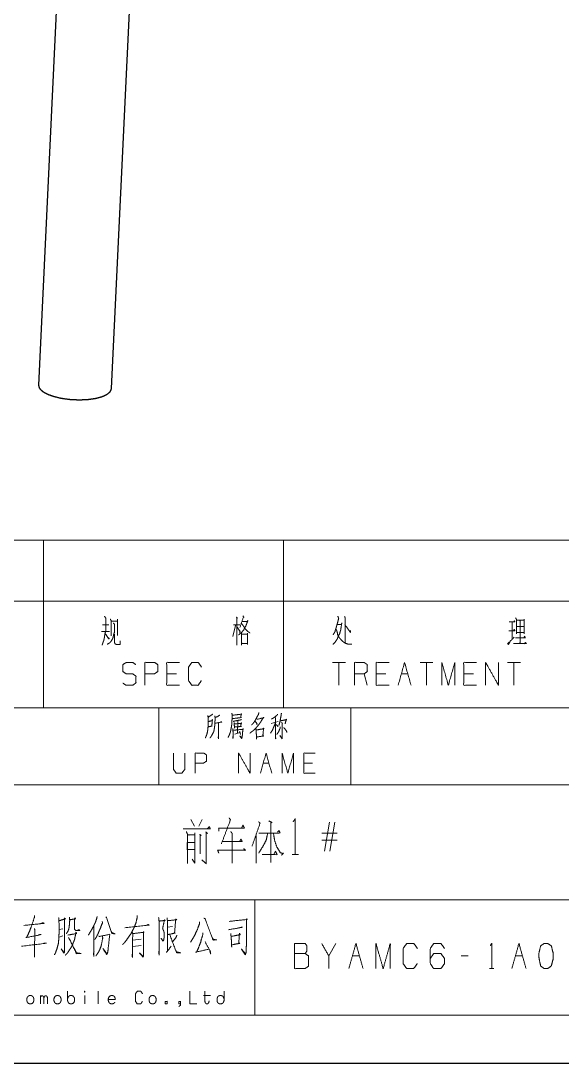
# Model space of a CAD drawing. Header units: millimetres. Extents: x 2210 to 79821, y -19430 to 2344.
# Drawn here: x 4210.9 to 4267.3, y 1492.8 to 1601.4 of the extents above; entities that cross this region are included whole.
import ezdxf

# ---------------------------------------------------------------- set-up
doc = ezdxf.new("R2010")
doc.units = ezdxf.units.MM
doc.layers.add('101', color=7, linetype='Continuous', true_color=0xffffff)

msp = doc.modelspace()

# ---------------------------------------------------------------- linework, layer by layer
msp.add_line((2209.78, 1492.82), (13049.16, 1492.82))
at = {"layer": '101', "color": 92, "linetype": 'Continuous', "lineweight": 25}
for p, q in [((4217.09, 1654.86), (4212.75, 1563.44)), ((4220.35, 1563.08), (4224.71, 1655.21))]:
    msp.add_line(p, q, dxfattribs=at)
at = {"layer": '101', "color": 72, "linetype": 'Continuous', "lineweight": 18}
for p, q in [((4183.27, 1547.28), (4213.27, 1547.28)), ((4213.27, 1547.28), (4213.27, 1540.93)), ((4213.27, 1547.28), (4238.27, 1547.28)), ((4238.27, 1547.28), (4238.27, 1540.93)), ((4238.27, 1547.28), (4268.27, 1547.28)), ((4183.27, 1540.93), (4213.27, 1540.93)), ((4213.27, 1540.93), (4238.27, 1540.93)), ((4213.27, 1540.93), (4213.27, 1529.82)), ((4238.27, 1540.93), (4268.27, 1540.93)), ((4238.27, 1540.93), (4238.27, 1529.82)), ((4219.41, 1538.47), (4220.08, 1538.47)), ((4220.37, 1538.85), (4220.97, 1538.85)), ((4220.97, 1539.07), (4220.97, 1537.37)), ((4233.28, 1538.42), (4233, 1537.27)), ((4243.87, 1538.5), (4244.29, 1538.5)), ((4262.08, 1538.77), (4262.08, 1536.95)), ((4219.32, 1537.77), (4220.14, 1537.77)), ((4262.52, 1538.3), (4263.3, 1538.3)), ((4244.71, 1534.56), (4243.37, 1534.56)), ((4244.04, 1534.56), (4244.04, 1532.18)), ((4253.82, 1534.56), (4252.48, 1534.56)), ((4253.15, 1534.56), (4253.15, 1532.18)), ((4262.93, 1534.56), (4261.58, 1534.56)), ((4262.25, 1534.56), (4262.25, 1532.18)), ((4227.11, 1533.38), (4226.1, 1533.38)), ((4246.99, 1532.18), (4246.66, 1533.38)), ((4248.93, 1533.38), (4247.92, 1533.38)), ((4250.54, 1533.38), (4251.21, 1533.38)), ((4258.04, 1533.38), (4257.03, 1533.38)), ((4183.27, 1529.82), (4213.27, 1529.82)), ((4213.27, 1529.82), (4238.27, 1529.82)), ((4238.27, 1529.82), (4268.27, 1529.82)), ((4233.49, 1528.49), (4233.47, 1527.19)), ((4236.98, 1528.2), (4237.7, 1528.4)), ((4233.19, 1527.1), (4233.73, 1527.25)), ((4236.15, 1524.08), (4236.75, 1524.08)), ((4241.27, 1524.08), (4240.38, 1524.08)), ((4228.6, 1518.21), (4228.99, 1517.5)), ((4229.8, 1518.21), (4229.46, 1517.5)), ((4242.52, 1514.9), (4243.05, 1517.93)), ((4243.61, 1517.93), (4243.08, 1514.9)), ((4243.86, 1516.79), (4242.27, 1516.79)), ((4235.43, 1516.55), (4235.43, 1513.64)), ((4243.86, 1516.04), (4242.27, 1516.04)), ((4234.27, 1514.94), (4234.13, 1515.21)), ((4237.41, 1514.86), (4237.27, 1514.54)), ((4239.16, 1514.54), (4239.83, 1514.54)), ((4228.74, 1514.07), (4229.02, 1513.64)), ((4224.12, 1507.28), (4223.92, 1507.17)), ((4226.7, 1507.07), (4226.19, 1507)), ((4215.29, 1506.83), (4214.9, 1506.76)), ((4215.27, 1506.07), (4214.9, 1505.96)), ((4223.44, 1505.72), (4222.58, 1505.62)), ((4222.58, 1504.96), (4223.44, 1505.07)), ((4243.72, 1505.29), (4242.98, 1503.99)), ((4245.44, 1503.99), (4246.18, 1503.99)), ((4257.49, 1503.99), (4256.75, 1503.99)), ((4262.41, 1503.99), (4263.15, 1503.99)), ((4259.72, 1502.67), (4260.18, 1502.67)), ((4212.95, 1499), (4212.95, 1499.87)), ((4215.78, 1499.34), (4215.78, 1500.31)), ((4217.56, 1499.87), (4217.56, 1499)), ((4218.98, 1500.32), (4218.98, 1499)), ((4229.92, 1499.87), (4230.65, 1499.87))]:
    msp.add_line(p, q, dxfattribs=at)
at = {"layer": '101', "color": 133, "linetype": 'Continuous', "lineweight": 18}
for p, q in [((4135.27, 1529.82), (4315.27, 1529.82)), ((4225.27, 1529.82), (4225.27, 1521.82)), ((4245.27, 1529.82), (4245.27, 1521.82)), ((4135.27, 1521.82), (4315.27, 1521.82)), ((4185.27, 1509.82), (4294.27, 1509.82)), ((4235.27, 1509.82), (4235.27, 1497.82)), ((3925.27, 1497.82), (4315.27, 1497.82)), ((4135.27, 1497.82), (4315.27, 1497.82)), ((3900.27, 1492.82), (4320.27, 1492.82))]:
    msp.add_line(p, q, dxfattribs=at)
at = {"layer": '101', "color": 92, "linetype": 'Continuous', "lineweight": 25}
msp.add_open_spline([(4212.75, 1563.44), (4212.85, 1563.11), (4213.16, 1562.8), (4213.67, 1562.51), (4214.34, 1562.27), (4215.15, 1562.08), (4216.03, 1561.96), (4216.95, 1561.92), (4217.84, 1561.95), (4218.65, 1562.06), (4219.35, 1562.24), (4219.88, 1562.48), (4220.22, 1562.76), (4220.35, 1563.08)], degree=1, knots=[0, 0, 0.039492, 0.091379, 0.15992, 0.244281, 0.34121, 0.446147, 0.553827, 0.658767, 0.755699, 0.840067, 0.908613, 0.960505, 1, 1], dxfattribs=at)
at = {"layer": '101', "color": 72, "linetype": 'Continuous', "lineweight": 18}
for points, knots in [([(4219.62, 1539.37), (4219.75, 1539.17), (4219.75, 1537.82), (4219.66, 1537.52), (4219.62, 1537.2), (4219.55, 1536.85), (4219.47, 1536.65), (4219.38, 1536.37)], [0, 0, 0.076125, 0.513098, 0.614331, 0.720148, 0.835726, 0.906504, 1, 1]), ([(4220.53, 1538.65), (4220.65, 1538.55), (4220.65, 1537.67), (4220.56, 1537.42), (4220.53, 1537.2), (4220.46, 1537.02), (4220.31, 1536.77), (4220.17, 1536.6), (4219.89, 1536.45)], [0, 0, 0.062435, 0.405831, 0.509895, 0.599279, 0.673351, 0.786072, 0.874364, 1, 1]), ([(4220.23, 1539.07), (4220.31, 1538.92), (4220.31, 1537.32)], [0, 0, 0.098129, 1, 1]), ([(4233.35, 1539.27), (4233.46, 1539.17), (4233.41, 1539.25), (4233.41, 1536.35), (4233.41, 1538.47), (4233.05, 1538.47), (4233.71, 1538.47)], [0, 0, 0.023247, 0.037896, 0.500409, 0.839319, 0.895699, 1, 1]), ([(4233.97, 1538.82), (4234.52, 1538.82), (4234.54, 1538.92), (4234.38, 1538.45), (4234.15, 1538), (4233.88, 1537.67), (4233.57, 1537.42)], [0, 0, 0.220966, 0.26192, 0.463932, 0.667691, 0.836831, 1, 1]), ([(4234.04, 1539.4), (4234.15, 1539.25), (4234.08, 1539.27), (4233.73, 1538.2)], [0, 0, 0.132126, 0.186059, 1, 1]), ([(4233.9, 1538.6), (4234.08, 1538.37), (4234.27, 1538.07), (4234.45, 1537.87), (4234.77, 1537.62)], [0, 0, 0.21756, 0.48939, 0.692342, 1, 1]), ([(4244.33, 1538.67), (4244.22, 1537.95), (4244.15, 1537.72), (4244.11, 1537.55), (4244.01, 1537.37), (4243.92, 1537.17), (4243.87, 1537.02), (4243.74, 1536.82), (4243.64, 1536.67), (4243.41, 1536.45)], [0, 0, 0.296653, 0.392139, 0.46442, 0.547269, 0.635793, 0.700209, 0.795421, 0.869798, 1, 1]), ([(4243.92, 1539.37), (4244.01, 1539.15), (4243.92, 1538.82), (4243.88, 1538.65), (4243.81, 1538.42), (4243.74, 1538.17), (4243.67, 1537.95), (4243.62, 1537.75), (4243.53, 1537.6), (4243.42, 1537.42)], [0, 0, 0.116541, 0.278918, 0.364993, 0.478696, 0.603951, 0.71766, 0.817412, 0.901346, 1, 1]), ([(4244.63, 1539.35), (4244.7, 1539.17), (4244.7, 1536.65)], [0, 0, 0.06955, 1, 1]), ([(4244.66, 1538.47), (4245.25, 1537.67), (4245.25, 1537.9)], [0, 0, 0.814824, 1, 1]), ([(4261.76, 1538.8), (4262.36, 1538.8), (4262.29, 1538.9), (4262.25, 1538.77)], [0, 0, 0.704243, 0.847777, 1, 1]), ([(4262.43, 1539.2), (4262.52, 1539.05), (4262.52, 1537.55), (4262.52, 1537.67), (4263.33, 1537.67), (4263.33, 1537.55), (4263.33, 1539.05), (4263.33, 1538.95), (4262.52, 1538.95), (4262.91, 1538.95), (4262.91, 1536.55), (4262.2, 1536.55), (4263.55, 1536.55), (4263.46, 1536.6), (4263.44, 1536.65), (4263.33, 1536.5)], [0, 0, 0.016856, 0.162098, 0.174201, 0.252928, 0.265031, 0.410272, 0.419955, 0.498682, 0.536334, 0.76872, 0.837175, 0.967244, 0.977077, 0.982211, 1, 1]), ([(4219.73, 1537.52), (4220.08, 1537), (4220.14, 1537.05), (4220, 1537.15)], [0, 0, 0.720064, 0.802978, 1, 1]), ([(4220.67, 1537.52), (4220.67, 1536.6), (4220.76, 1536.47), (4220.9, 1536.42), (4221.25, 1536.42), (4221.25, 1536.8)], [0, 0, 0.472764, 0.551003, 0.627661, 0.808338, 1, 1]), ([(4233.44, 1538.25), (4233.74, 1537.77), (4233.74, 1537.85), (4233.71, 1537.65)], [0, 0, 0.668993, 0.75826, 1, 1]), ([(4233.88, 1537.62), (4233.88, 1536.37), (4233.88, 1536.55), (4234.52, 1536.55), (4234.52, 1536.42), (4234.52, 1537.62), (4234.52, 1537.5), (4233.96, 1537.5)], [0, 0, 0.306605, 0.34953, 0.505604, 0.536265, 0.830605, 0.861265, 1, 1]), ([(4243.74, 1538.02), (4243.81, 1537.85), (4243.87, 1537.65), (4243.9, 1537.47), (4244.08, 1537.12), (4244.17, 1537.02), (4244.41, 1536.77), (4244.56, 1536.65), (4244.73, 1536.55), (4244.98, 1536.47), (4245.21, 1536.47), (4245.39, 1536.45)], [0, 0, 0.075192, 0.15762, 0.228747, 0.384949, 0.438119, 0.578251, 0.653441, 0.734337, 0.837345, 0.928883, 1, 1]), ([(4261.74, 1537.87), (4262.36, 1537.87), (4262.29, 1538.02), (4262.25, 1537.9)], [0, 0, 0.676561, 0.857934, 1, 1]), ([(4261.83, 1536.67), (4261.67, 1536.42), (4261.6, 1536.5), (4262.29, 1537.2)], [0, 0, 0.214427, 0.289033, 1, 1]), ([(4262.43, 1537.12), (4263.44, 1537.12), (4263.37, 1537.3), (4263.3, 1537.15)], [0, 0, 0.739673, 0.878255, 1, 1]), ([(4221.53, 1532.41), (4221.87, 1532.18), (4222.56, 1532.18), (4222.9, 1532.43), (4222.9, 1533.13), (4222.56, 1533.38), (4221.89, 1533.38), (4221.53, 1533.61), (4221.53, 1534.33), (4221.89, 1534.56), (4222.56, 1534.56), (4222.9, 1534.33)], [0, 0, 0.068037, 0.184055, 0.25452, 0.372335, 0.4428, 0.555844, 0.626371, 0.748393, 0.81892, 0.931964, 1, 1]), ([(4223.83, 1532.18), (4223.83, 1534.56), (4224.84, 1534.56), (4225.17, 1534.33), (4225.17, 1533.61), (4224.82, 1533.38), (4223.83, 1533.38)], [0, 0, 0.401147, 0.571311, 0.639588, 0.762044, 0.832821, 1, 1]), ([(4227.45, 1532.18), (4226.1, 1532.18), (4226.1, 1534.56), (4227.45, 1534.56)], [0, 0, 0.26539, 0.73461, 1, 1]), ([(4229.71, 1532.66), (4229.37, 1532.18), (4228.72, 1532.18), (4228.38, 1532.66), (4228.38, 1534.08), (4228.72, 1534.56), (4229.39, 1534.56), (4229.72, 1534.08)], [0, 0, 0.114568, 0.243366, 0.357936, 0.638584, 0.753154, 0.885433, 1, 1]), ([(4245.65, 1532.18), (4245.65, 1534.56), (4246.66, 1534.56), (4246.99, 1534.33), (4246.99, 1533.61), (4246.66, 1533.38), (4245.65, 1533.38)], [0, 0, 0.400951, 0.571036, 0.639278, 0.761673, 0.829915, 1, 1]), ([(4249.27, 1532.18), (4247.92, 1532.18), (4247.92, 1534.56), (4249.27, 1534.56)], [0, 0, 0.26539, 0.73461, 1, 1]), ([(4250.2, 1532.18), (4250.87, 1534.56), (4251.54, 1532.18)], [0, 0, 0.499999, 1, 1]), ([(4254.75, 1532.18), (4254.75, 1534.56), (4255.43, 1532.18), (4256.1, 1534.56), (4256.1, 1532.18)], [0, 0, 0.245192, 0.500001, 0.754808, 1, 1]), ([(4258.37, 1532.18), (4257.03, 1532.18), (4257.03, 1534.56), (4258.37, 1534.56)], [0, 0, 0.26539, 0.73461, 1, 1]), ([(4259.31, 1532.18), (4259.31, 1534.56), (4260.65, 1532.18), (4260.65, 1534.56)], [0, 0, 0.317574, 0.682426, 1, 1]), ([(4230.89, 1529.17), (4230.83, 1529.13), (4230.41, 1528.84), (4230.38, 1529.02), (4230.43, 1528.84), (4230.43, 1528.27), (4230.41, 1527.91), (4230.39, 1527.67), (4230.36, 1527.43), (4230.32, 1527.21), (4230.25, 1526.99), (4230.18, 1526.83), (4230.11, 1526.7)], [0, 0, 0.024363, 0.186803, 0.243942, 0.302154, 0.485024, 0.597668, 0.675195, 0.753199, 0.825098, 0.89819, 0.953346, 1, 1]), ([(4231.63, 1529.08), (4231.38, 1528.91), (4231.14, 1528.84), (4231.11, 1529.02), (4231.14, 1528.75), (4231.13, 1528.49), (4231.11, 1528.2), (4231.1, 1527.96), (4231.07, 1527.74), (4231.03, 1527.49), (4230.99, 1527.32), (4230.91, 1527.19), (4230.83, 1527.03), (4230.75, 1526.9), (4230.68, 1526.79), (4230.6, 1526.7)], [0, 0, 0.096319, 0.172937, 0.229415, 0.313416, 0.396985, 0.487495, 0.564125, 0.634336, 0.711437, 0.768975, 0.817388, 0.871906, 0.920319, 0.962889, 1, 1]), ([(4232.89, 1529.28), (4232.91, 1529.08), (4232.91, 1528.73), (4232.89, 1528.4), (4232.88, 1528.18), (4232.85, 1527.89), (4232.8, 1527.65), (4232.75, 1527.38), (4232.69, 1527.19), (4232.61, 1526.99), (4232.49, 1526.74)], [0, 0, 0.076503, 0.212087, 0.33934, 0.424292, 0.535105, 0.630037, 0.733301, 0.813245, 0.895183, 1, 1]), ([(4232.94, 1529.06), (4233.91, 1529.17), (4233.86, 1529.22), (4233.81, 1528.82), (4233.89, 1528.82), (4232.92, 1528.71)], [0, 0, 0.39108, 0.416924, 0.577585, 0.60892, 1, 1]), ([(4235.47, 1528.66), (4235.51, 1528.64), (4236.22, 1528.8), (4236.17, 1528.84), (4236.04, 1528.62), (4235.9, 1528.38), (4235.76, 1528.18), (4235.61, 1527.98), (4235.44, 1527.78), (4235.25, 1527.58), (4235.05, 1527.41), (4234.89, 1527.3), (4234.76, 1527.19)], [0, 0, 0.017093, 0.254607, 0.275864, 0.359629, 0.452278, 0.53264, 0.616084, 0.70281, 0.792986, 0.881828, 0.944963, 1, 1]), ([(4235.69, 1529.35), (4235.67, 1529.19), (4235.48, 1528.84), (4235.37, 1528.62), (4235.25, 1528.42), (4235.09, 1528.2), (4234.94, 1528.05)], [0, 0, 0.101774, 0.363754, 0.525154, 0.678922, 0.85608, 1, 1]), ([(4237.64, 1529.17), (4237.61, 1529.08), (4237.4, 1528.91), (4237.18, 1528.75), (4237, 1528.66)], [0, 0, 0.111856, 0.433088, 0.752703, 1, 1]), ([(4237.42, 1528.84), (4237.43, 1527.1), (4237.45, 1526.61), (4237.42, 1526.7), (4237.43, 1526.9)], [0, 0, 0.691283, 0.883884, 0.921006, 1, 1]), ([(4238.04, 1529.26), (4238.03, 1529.15), (4237.95, 1528.69), (4237.89, 1528.38), (4237.78, 1528)], [0, 0, 0.086565, 0.451629, 0.696477, 1, 1]), ([(4237.92, 1528.47), (4238.62, 1528.62), (4238.56, 1528.64), (4238.42, 1528.16)], [0, 0, 0.557066, 0.608364, 1, 1]), ([(4230.46, 1527.85), (4230.49, 1527.87), (4230.85, 1527.94), (4230.8, 1527.91), (4230.85, 1528.6), (4230.88, 1528.51), (4230.44, 1528.4)], [0, 0, 0.022681, 0.239273, 0.269981, 0.676983, 0.732557, 1, 1]), ([(4231.13, 1528.22), (4231.83, 1528.36), (4231.78, 1528.38), (4231.71, 1528.33)], [0, 0, 0.834819, 0.895271, 1, 1]), ([(4231.49, 1528.27), (4231.49, 1526.63), (4231.47, 1526.74), (4231.49, 1526.92)], [0, 0, 0.849783, 0.907772, 1, 1]), ([(4232.99, 1527.67), (4233, 1527.47), (4233.02, 1526.96), (4233, 1526.63), (4232.99, 1526.72), (4233.02, 1526.94)], [0, 0, 0.147471, 0.523364, 0.768667, 0.835021, 1, 1]), ([(4233.02, 1527.49), (4234.08, 1527.6), (4234.05, 1527.67), (4234.03, 1527.56), (4233.98, 1527.05), (4233.97, 1526.85), (4233.91, 1526.63), (4233.7, 1526.92), (4233.92, 1526.7)], [0, 0, 0.374083, 0.399749, 0.43883, 0.61759, 0.687458, 0.767887, 0.891105, 1, 1]), ([(4233.89, 1528.62), (4233.84, 1528.58), (4233.45, 1528.51), (4233.24, 1528.47), (4233.03, 1528.42)], [0, 0, 0.07226, 0.516589, 0.766867, 1, 1]), ([(4233.11, 1528.31), (4233.13, 1528.16), (4233.16, 1527.72), (4233.14, 1527.83), (4233.88, 1527.89), (4233.81, 1527.89), (4233.86, 1528.29), (4233.89, 1528.22), (4233.13, 1528.16)], [0, 0, 0.056492, 0.217482, 0.258029, 0.525926, 0.548635, 0.694164, 0.720796, 1, 1]), ([(4235.3, 1528.42), (4235.33, 1528.4), (4235.5, 1528.2), (4235.51, 1528.09), (4235.45, 1528.25)], [0, 0, 0.066028, 0.519581, 0.712132, 1, 1]), ([(4235.37, 1527.63), (4235.4, 1527.56), (4235.44, 1527.01), (4235.45, 1526.94), (4235.45, 1526.55), (4235.44, 1526.72), (4235.44, 1526.79), (4236.2, 1526.9), (4236.11, 1526.9), (4236.19, 1527.72), (4236.22, 1527.67), (4236.17, 1527.65), (4235.42, 1527.52)], [0, 0, 0.018828, 0.160986, 0.178485, 0.280676, 0.326272, 0.343303, 0.542024, 0.566111, 0.777126, 0.791033, 0.804348, 1, 1]), ([(4237.42, 1528.29), (4237.32, 1528), (4237.21, 1527.76), (4237.12, 1527.52), (4237.03, 1527.38), (4236.92, 1527.21)], [0, 0, 0.251918, 0.474135, 0.691326, 0.826694, 1, 1]), ([(4237.43, 1528.13), (4237.64, 1527.96), (4237.68, 1527.87)], [0, 0, 0.729109, 1, 1]), ([(4237.93, 1527.85), (4237.92, 1527.74), (4237.75, 1527.34), (4237.57, 1527.07)], [0, 0, 0.129619, 0.632946, 1, 1]), ([(4238.07, 1528.31), (4238.15, 1528.2), (4238.12, 1528.22), (4238.14, 1527.05), (4238.14, 1526.77), (4238.12, 1526.61), (4237.87, 1526.96), (4238.12, 1526.66)], [0, 0, 0.051678, 0.066298, 0.513635, 0.623349, 0.682727, 0.848098, 1, 1]), ([(4238.29, 1527.78), (4238.57, 1527.43), (4238.62, 1527.25)], [0, 0, 0.711821, 1, 1]), ([(4233.69, 1527.38), (4233.75, 1527.21), (4233.78, 1527.07)], [0, 0, 0.579215, 1, 1]), ([(4226.8, 1525.12), (4226.8, 1523.44), (4227.09, 1523.02), (4227.68, 1523.02), (4227.99, 1523.44), (4227.99, 1525.12)], [0, 0, 0.337151, 0.438599, 0.557782, 0.662849, 1, 1]), ([(4229.07, 1523.02), (4229.07, 1525.12), (4229.96, 1525.12), (4230.25, 1524.92), (4230.25, 1524.28), (4229.94, 1524.08), (4229.07, 1524.08)], [0, 0, 0.401145, 0.571312, 0.639588, 0.762043, 0.832818, 1, 1]), ([(4233.59, 1523.02), (4233.59, 1525.12), (4234.78, 1523.02), (4234.78, 1525.12)], [0, 0, 0.317574, 0.682426, 1, 1]), ([(4238.12, 1523.02), (4238.12, 1525.12), (4238.71, 1523.02), (4239.31, 1525.12), (4239.31, 1523.02)], [0, 0, 0.245192, 0.5, 0.754808, 1, 1]), ([(4241.57, 1523.02), (4240.38, 1523.02), (4240.38, 1525.12), (4241.57, 1525.12)], [0, 0, 0.265389, 0.734611, 1, 1]), ([(4232.6, 1518.36), (4232.74, 1518.17), (4231.79, 1515.65)], [0, 0, 0.082206, 1, 1]), ([(4235.66, 1517.97), (4235.82, 1517.81), (4234.99, 1515.41)], [0, 0, 0.082802, 1, 1]), ([(4236.74, 1518.05), (4237.08, 1517.89), (4236.94, 1517.85), (4236.94, 1513.72)], [0, 0, 0.079453, 0.110572, 1, 1]), ([(4239.27, 1517.97), (4239.49, 1518.28), (4239.49, 1514.54)], [0, 0, 0.09349, 1, 1]), ([(4227.82, 1517.22), (4230.63, 1517.22), (4230.55, 1517.46), (4230.35, 1517.26)], [0, 0, 0.842004, 0.917045, 1, 1]), ([(4228.15, 1516.95), (4228.26, 1516.67), (4228.26, 1513.6), (4228.26, 1516.59), (4229.02, 1516.59), (4229.02, 1516.79), (4229.02, 1513.64), (4229.02, 1515.8), (4228.24, 1515.8), (4228.24, 1515.06), (4228.99, 1515.06)], [0, 0, 0.019945, 0.226009, 0.426789, 0.47722, 0.490429, 0.701777, 0.847078, 0.899376, 0.949571, 1, 1]), ([(4230.16, 1516.91), (4230.35, 1516.75), (4230.21, 1516.87), (4230.21, 1513.6), (4229.77, 1513.99)], [0, 0, 0.058327, 0.100825, 0.861608, 1, 1]), ([(4231.54, 1516.99), (4231.52, 1517.3), (4234.19, 1517.3), (4234.05, 1517.62), (4233.91, 1517.34)], [0, 0, 0.086832, 0.820652, 0.915214, 1, 1]), ([(4232.77, 1516.95), (4232.91, 1516.75), (4232.91, 1513.64)], [0, 0, 0.071933, 1, 1]), ([(4235.68, 1516.79), (4237.91, 1516.79), (4237.8, 1517.06), (4237.63, 1516.87)], [0, 0, 0.800376, 0.90721, 1, 1]), ([(4236.6, 1516.71), (4236.46, 1516.04), (4236.1, 1515.37), (4235.68, 1514.7)], [0, 0, 0.306098, 0.646781, 1, 1]), ([(4237.22, 1516.75), (4237.33, 1516.04), (4237.55, 1515.37), (4237.94, 1514.74), (4238.19, 1514.66), (4238.27, 1514.7), (4238.05, 1514.47)], [0, 0, 0.252325, 0.500432, 0.760973, 0.853337, 0.885811, 1, 1]), ([(4229.54, 1516.67), (4229.68, 1516.55), (4229.57, 1516.59), (4229.57, 1514.62)], [0, 0, 0.080444, 0.132485, 1, 1]), ([(4231.91, 1515.92), (4233.96, 1515.92), (4233.83, 1516.16), (4233.69, 1515.92)], [0, 0, 0.789756, 0.894878, 1, 1]), ([(4231.52, 1514.7), (4231.4, 1515.02), (4234.3, 1515.02), (4234.13, 1515.1)], [0, 0, 0.097863, 0.945906, 1, 1]), ([(4236.05, 1514.54), (4237.61, 1514.54), (4237.41, 1514.9)], [0, 0, 0.794018, 1, 1]), ([(4212.32, 1508.21), (4212.32, 1508), (4212, 1507.03), (4211.78, 1506.48), (4211.51, 1505.9), (4211.46, 1505.9), (4213.02, 1506.21), (4212.93, 1506.24), (4212.71, 1506.14)], [0, 0, 0.046524, 0.275032, 0.408545, 0.553501, 0.564465, 0.92219, 0.945453, 1, 1]), ([(4215.97, 1508.03), (4216, 1507.69), (4215.97, 1507.24), (4215.92, 1506.86), (4215.83, 1506.59), (4215.7, 1506.38), (4215.63, 1506.31)], [0, 0, 0.190955, 0.438946, 0.650198, 0.811822, 0.94447, 1, 1]), ([(4218.85, 1508.1), (4218.83, 1507.93), (4218.66, 1507.45), (4218.48, 1507.1), (4218.27, 1506.69), (4218.09, 1506.41), (4217.95, 1506.17)], [0, 0, 0.081145, 0.319756, 0.499049, 0.717311, 0.868474, 1, 1]), ([(4219.75, 1508.07), (4219.83, 1508), (4220.39, 1506.34), (4220.73, 1506.28), (4220.41, 1506.41), (4220.31, 1506.55)], [0, 0, 0.037082, 0.681737, 0.810185, 0.937687, 1, 1]), ([(4223.04, 1508.21), (4223.04, 1508.03), (4222.9, 1507.45), (4222.75, 1507.03), (4222.61, 1506.76), (4222.34, 1506.24), (4221.95, 1505.69), (4221.68, 1505.34), (4221.51, 1505.17)], [0, 0, 0.049752, 0.224095, 0.350741, 0.440842, 0.608969, 0.803946, 0.929998, 1, 1]), ([(4211.24, 1507.17), (4213.32, 1507.38), (4213.22, 1507.45), (4212.95, 1507.34)], [0, 0, 0.836554, 0.884532, 1, 1]), ([(4214.85, 1507.97), (4214.88, 1507.69), (4214.9, 1506.83), (4214.88, 1506), (4214.83, 1505.34), (4214.68, 1504.76), (4214.53, 1504.34), (4214.41, 1504.1)], [0, 0, 0.070329, 0.28934, 0.499598, 0.66644, 0.819873, 0.931329, 1, 1]), ([(4214.92, 1507.66), (4215.56, 1507.86), (4215.46, 1507.93), (4215.46, 1504.58), (4215.44, 1504.34), (4215.41, 1504.27), (4215.12, 1504.72), (4215.41, 1504.34)], [0, 0, 0.122094, 0.143965, 0.756447, 0.800872, 0.814266, 0.912285, 1, 1]), ([(4216.02, 1507.76), (4216.61, 1507.86), (4216.53, 1507.97), (4216.49, 1507.45), (4216.49, 1507), (4216.51, 1506.76), (4216.63, 1506.65), (4217.07, 1506.65), (4216.97, 1506.72), (4216.8, 1506.65)], [0, 0, 0.209703, 0.254415, 0.437769, 0.595975, 0.681595, 0.738019, 0.892888, 0.935041, 1, 1]), ([(4218.53, 1507.07), (4218.51, 1503.96), (4218.48, 1504.24), (4218.53, 1504.52)], [0, 0, 0.847819, 0.923473, 1, 1]), ([(4219.39, 1507.59), (4219.41, 1507.45), (4219.19, 1506.86), (4219.09, 1506.65), (4218.95, 1506.31), (4218.8, 1506), (4218.61, 1505.69)], [0, 0, 0.067376, 0.36846, 0.478481, 0.658656, 0.823687, 1, 1]), ([(4221.73, 1506.93), (4224.26, 1507.21), (4224.12, 1507.28)], [0, 0, 0.940373, 1, 1]), ([(4225.26, 1508), (4225.31, 1507.59), (4225.31, 1504.07), (4225.29, 1504.34), (4225.31, 1504.65)], [0, 0, 0.092137, 0.86992, 0.931161, 1, 1]), ([(4225.34, 1507.62), (4225.95, 1507.69), (4225.87, 1507.76), (4225.68, 1506.9), (4225.68, 1506.83), (4225.73, 1506.72), (4225.8, 1506.55), (4225.85, 1506.31), (4225.85, 1506.1), (4225.82, 1505.86), (4225.8, 1505.69), (4225.73, 1505.52), (4225.51, 1505.83), (4225.73, 1505.55)], [0, 0, 0.163216, 0.189965, 0.42515, 0.443501, 0.473931, 0.523766, 0.589292, 0.644345, 0.7089, 0.755234, 0.805069, 0.906205, 1, 1]), ([(4226.14, 1507.97), (4226.17, 1507.66), (4226.17, 1504.48), (4226.07, 1504.34), (4226.56, 1505)], [0, 0, 0.069653, 0.779472, 0.817267, 1, 1]), ([(4226.19, 1507.66), (4227.14, 1507.76), (4227.04, 1507.86), (4226.92, 1506.38), (4227, 1506.38), (4226.21, 1506.21)], [0, 0, 0.276542, 0.317649, 0.747834, 0.768982, 1, 1]), ([(4229.53, 1507.55), (4229.51, 1507.31), (4229.24, 1506.62), (4228.99, 1506.1), (4228.75, 1505.69), (4228.58, 1505.41)], [0, 0, 0.102841, 0.416511, 0.658903, 0.86249, 1, 1]), ([(4229.97, 1507.93), (4230.09, 1507.86), (4230.92, 1505.65), (4231.31, 1505.65), (4230.95, 1505.72), (4230.8, 1505.96)], [0, 0, 0.039541, 0.705114, 0.815247, 0.920312, 1, 1]), ([(4232.53, 1506.72), (4233.99, 1506.97), (4233.85, 1506.97), (4233.58, 1506.9)], [0, 0, 0.777945, 0.854701, 1, 1]), ([(4232.6, 1507.59), (4234.48, 1507.79), (4234.43, 1507.9), (4234.41, 1507.38), (4234.41, 1505.45), (4234.38, 1504.69), (4234.36, 1504.34), (4234.31, 1504.17), (4234.29, 1504.1), (4233.87, 1504.72), (4234.29, 1504.21)], [0, 0, 0.261649, 0.277493, 0.349233, 0.616764, 0.72192, 0.769813, 0.794637, 0.804771, 0.908172, 1, 1]), ([(4212.34, 1506.86), (4212.36, 1506.69), (4212.34, 1503.89), (4212.32, 1504.17), (4212.34, 1504.52)], [0, 0, 0.048504, 0.826565, 0.903707, 1, 1]), ([(4215.8, 1506.17), (4216.73, 1506.31), (4216.66, 1506.45), (4216.58, 1506.07), (4216.49, 1505.65), (4216.39, 1505.41), (4216.29, 1505.14), (4216.14, 1504.86), (4215.95, 1504.58), (4215.8, 1504.34), (4215.66, 1504.17), (4215.53, 1504.07)], [0, 0, 0.248088, 0.28944, 0.391759, 0.504363, 0.573317, 0.650816, 0.73352, 0.823008, 0.897766, 0.957654, 1, 1]), ([(4215.85, 1505.86), (4215.92, 1505.86), (4216.7, 1504.24), (4217.19, 1504.24), (4216.7, 1504.31), (4216.41, 1504.86)], [0, 0, 0.021039, 0.538448, 0.678706, 0.82036, 1, 1]), ([(4219.41, 1506), (4219.44, 1505.86), (4219.27, 1505), (4219.07, 1504.52), (4218.9, 1504.24), (4218.73, 1504)], [0, 0, 0.064861, 0.471802, 0.712904, 0.863112, 1, 1]), ([(4219.02, 1506.07), (4219.09, 1506), (4219.14, 1506.03), (4220.17, 1506.24), (4220.02, 1504.9), (4219.97, 1504.41), (4219.9, 1504.21), (4219.85, 1504.14), (4219.46, 1504.76), (4219.87, 1504.21)], [0, 0, 0.021075, 0.033595, 0.252602, 0.536206, 0.63793, 0.683936, 0.701643, 0.855333, 1, 1]), ([(4222.51, 1506.45), (4222.56, 1506.31), (4222.53, 1504.03), (4222.53, 1503.83), (4222.51, 1504.03), (4222.53, 1504.27)], [0, 0, 0.047497, 0.786427, 0.853598, 0.921235, 1, 1]), ([(4222.56, 1506.31), (4223.68, 1506.45), (4223.68, 1506.52), (4223.73, 1506.45), (4223.68, 1506.41), (4223.68, 1504), (4223.65, 1503.86), (4223.26, 1504.31), (4223.65, 1503.93)], [0, 0, 0.224398, 0.238094, 0.254868, 0.266729, 0.746112, 0.77393, 0.891944, 1, 1]), ([(4226.41, 1506.24), (4227.12, 1504.34), (4227.56, 1504.31), (4227.12, 1504.41), (4227.02, 1504.62)], [0, 0, 0.643821, 0.783835, 0.927246, 1, 1]), ([(4227.17, 1506.17), (4227.09, 1505.96), (4226.68, 1505.41)], [0, 0, 0.241282, 1, 1]), ([(4229.87, 1506.41), (4229.87, 1506.21), (4229.65, 1505.52), (4229.68, 1505.55), (4229.46, 1504.96), (4229.21, 1504.38), (4229.12, 1504.38), (4230.48, 1504.69)], [0, 0, 0.05545, 0.249412, 0.26073, 0.428483, 0.598637, 0.624772, 1, 1]), ([(4232.77, 1506.31), (4232.82, 1505.9), (4232.87, 1504.9), (4232.85, 1505.14), (4233.73, 1505.31), (4233.6, 1505.31), (4233.68, 1506.38), (4233.75, 1506.21), (4232.85, 1506.03)], [0, 0, 0.08584, 0.292105, 0.342087, 0.526357, 0.55147, 0.772215, 0.810799, 1, 1]), ([(4210.97, 1505), (4213.56, 1505.31), (4213.44, 1505.34), (4213.22, 1505.27)], [0, 0, 0.879479, 0.922284, 1, 1]), ([(4230.09, 1505.48), (4230.63, 1504.52), (4230.68, 1504.21), (4230.58, 1504.58)], [0, 0, 0.610117, 0.783655, 1, 1]), ([(4239.41, 1504.24), (4239.41, 1505.29), (4240.52, 1505.29), (4240.7, 1505.04), (4240.7, 1504.52), (4240.52, 1504.24), (4239.41, 1504.24), (4239.41, 1502.67), (4240.5, 1502.67), (4240.87, 1502.92), (4240.87, 1503.99), (4240.52, 1504.24)], [0, 0, 0.115917, 0.238847, 0.272469, 0.330428, 0.366584, 0.489513, 0.663389, 0.784162, 0.833485, 0.952453, 1, 1]), ([(4242.98, 1502.67), (4242.98, 1503.99), (4242.24, 1505.29)], [0, 0, 0.469959, 1, 1]), ([(4247.89, 1502.67), (4247.89, 1505.29), (4248.64, 1502.67), (4249.38, 1505.29), (4249.38, 1502.67)], [0, 0, 0.245192, 0.5, 0.754808, 1, 1]), ([(4252.19, 1503.19), (4251.82, 1502.67), (4251.09, 1502.67), (4250.72, 1503.19), (4250.72, 1504.77), (4251.09, 1505.29), (4251.83, 1505.29), (4252.21, 1504.77)], [0, 0, 0.114569, 0.243366, 0.357935, 0.638584, 0.753153, 0.885431, 1, 1]), ([(4253.55, 1503.72), (4253.9, 1504.24), (4254.66, 1504.24), (4255.03, 1503.72), (4255.03, 1503.19), (4254.66, 1502.67), (4253.9, 1502.67), (4253.55, 1503.19), (4253.55, 1504.77), (4253.9, 1505.29), (4254.66, 1505.29), (4255.03, 1504.77)], [0, 0, 0.076963, 0.169761, 0.248073, 0.312018, 0.390331, 0.483128, 0.560091, 0.751927, 0.82889, 0.921688, 1, 1]), ([(4259.79, 1505.07), (4259.95, 1505.29), (4259.95, 1502.67)], [0, 0, 0.093489, 1, 1]), ([(4265.78, 1502.67), (4266.15, 1502.95), (4266.35, 1503.72), (4266.35, 1504.24), (4266.15, 1505.04), (4265.78, 1505.29), (4265.41, 1505.29), (4265.04, 1505.04), (4264.85, 1504.24), (4264.87, 1503.72), (4265.04, 1502.95), (4265.41, 1502.67), (4265.78, 1502.67)], [0, 0, 0.06753, 0.183974, 0.260586, 0.380945, 0.446147, 0.500311, 0.565508, 0.685867, 0.762531, 0.878311, 0.945836, 1, 1]), ([(4211.59, 1499.16), (4211.7, 1499.04), (4211.84, 1499), (4211.96, 1499), (4212.1, 1499.04), (4212.21, 1499.16), (4212.27, 1499.34), (4212.27, 1499.53), (4212.21, 1499.7), (4212.1, 1499.82), (4211.96, 1499.87), (4211.84, 1499.87), (4211.7, 1499.82), (4211.59, 1499.7), (4211.53, 1499.53), (4211.53, 1499.34), (4211.59, 1499.16)], [0, 0, 0.063224, 0.118198, 0.167051, 0.222025, 0.285248, 0.357933, 0.432348, 0.5, 0.563224, 0.618198, 0.667051, 0.722025, 0.785248, 0.8529, 0.927315, 1, 1]), ([(4212.95, 1499.6), (4212.98, 1499.75), (4213.08, 1499.85), (4213.18, 1499.85), (4213.28, 1499.75), (4213.32, 1499.6), (4213.32, 1499)], [0, 0, 0.118877, 0.224452, 0.306993, 0.412569, 0.533091, 1, 1]), ([(4213.32, 1499.6), (4213.35, 1499.75), (4213.45, 1499.85), (4213.56, 1499.85), (4213.65, 1499.75), (4213.69, 1499.6), (4213.69, 1499)], [0, 0, 0.118605, 0.223938, 0.31376, 0.413913, 0.53416, 1, 1]), ([(4214.42, 1499.16), (4214.53, 1499.04), (4214.67, 1499), (4214.79, 1499), (4214.93, 1499.04), (4215.04, 1499.16), (4215.1, 1499.34), (4215.1, 1499.53), (4215.04, 1499.7), (4214.93, 1499.82), (4214.79, 1499.87), (4214.67, 1499.87), (4214.53, 1499.82), (4214.42, 1499.7), (4214.36, 1499.53), (4214.36, 1499.34), (4214.42, 1499.16)], [0, 0, 0.063224, 0.118198, 0.167051, 0.222025, 0.285248, 0.357933, 0.432348, 0.5, 0.563224, 0.618198, 0.667051, 0.722025, 0.785248, 0.8529, 0.927315, 1, 1]), ([(4215.78, 1499.34), (4215.84, 1499.16), (4215.94, 1499.04), (4216.08, 1499), (4216.21, 1499), (4216.34, 1499.04), (4216.45, 1499.16), (4216.51, 1499.34), (4216.51, 1499.53), (4216.45, 1499.7), (4216.34, 1499.82), (4216.21, 1499.87), (4216.08, 1499.87), (4215.94, 1499.82), (4215.84, 1499.7), (4215.78, 1499.53)], [0, 0, 0.078529, 0.146835, 0.206229, 0.25901, 0.318404, 0.38671, 0.465239, 0.545636, 0.618727, 0.687034, 0.746428, 0.799208, 0.858602, 0.926909, 1, 1]), ([(4217.56, 1500.22), (4217.58, 1500.28), (4217.56, 1500.32), (4217.54, 1500.28), (4217.56, 1500.22)], [0, 0, 0.280627, 0.5, 0.719373, 1, 1]), ([(4220.69, 1499.16), (4220.59, 1499.04), (4220.45, 1499), (4220.32, 1499), (4220.19, 1499.04), (4220.08, 1499.16), (4220.02, 1499.34), (4220.02, 1499.53), (4220.08, 1499.7), (4220.19, 1499.82), (4220.32, 1499.87), (4220.45, 1499.87), (4220.59, 1499.82), (4220.69, 1499.7), (4220.75, 1499.53), (4220.75, 1499.44), (4220.02, 1499.44)], [0, 0, 0.053947, 0.100856, 0.142541, 0.189449, 0.243396, 0.305417, 0.368913, 0.426639, 0.480586, 0.527495, 0.56918, 0.616088, 0.670035, 0.727761, 0.759509, 1, 1]), ([(4223.58, 1499.26), (4223.4, 1499), (4223.03, 1499), (4222.85, 1499.26), (4222.85, 1500.04), (4223.03, 1500.31), (4223.41, 1500.31), (4223.59, 1500.04)], [0, 0, 0.114567, 0.24337, 0.357937, 0.638582, 0.753149, 0.885433, 1, 1]), ([(4224.32, 1499.16), (4224.43, 1499.04), (4224.57, 1499), (4224.69, 1499), (4224.83, 1499.04), (4224.94, 1499.16), (4225, 1499.34), (4225, 1499.53), (4224.94, 1499.7), (4224.83, 1499.82), (4224.69, 1499.87), (4224.57, 1499.87), (4224.43, 1499.82), (4224.32, 1499.7), (4224.26, 1499.53), (4224.26, 1499.34), (4224.32, 1499.16)], [0, 0, 0.063224, 0.118198, 0.167051, 0.222025, 0.285248, 0.357933, 0.432348, 0.5, 0.563224, 0.618198, 0.667051, 0.722025, 0.785248, 0.8529, 0.927315, 1, 1]), ([(4228.51, 1500.31), (4228.51, 1499), (4229.25, 1499)], [0, 0, 0.638728, 1, 1]), ([(4230.52, 1499.31), (4230.47, 1499.12), (4230.36, 1499.01), (4230.22, 1499.01), (4230.11, 1499.12), (4230.07, 1499.31), (4230.07, 1500.32)], [0, 0, 0.107406, 0.190396, 0.26402, 0.350759, 0.456999, 1, 1]), ([(4232.07, 1500.31), (4232.07, 1499.34), (4232.01, 1499.16), (4231.9, 1499.04), (4231.76, 1499), (4231.64, 1499), (4231.5, 1499.04), (4231.39, 1499.16), (4231.34, 1499.34), (4231.34, 1499.53), (4231.39, 1499.7), (4231.5, 1499.82), (4231.64, 1499.87), (4231.76, 1499.87), (4231.9, 1499.82), (4232.01, 1499.7), (4232.07, 1499.53)], [0, 0, 0.286727, 0.342739, 0.39146, 0.433824, 0.471471, 0.513835, 0.562557, 0.618569, 0.675914, 0.728048, 0.77677, 0.819134, 0.856781, 0.899145, 0.947866, 1, 1]), ([(4225.95, 1499), (4226.14, 1499), (4226.14, 1499.26), (4225.95, 1499.26), (4225.95, 1499)], [0, 0, 0.207087, 0.5, 0.707087, 1, 1]), ([(4227.55, 1499), (4227.37, 1499), (4227.37, 1499.26), (4227.55, 1499.26), (4227.55, 1498.87), (4227.37, 1498.73)], [0, 0, 0.148246, 0.357931, 0.506176, 0.815186, 1, 1])]:
    msp.add_open_spline(points, degree=1, knots=knots, dxfattribs=at)
for points in [[(4235.86, 1523.02), (4236.45, 1525.12), (4237.04, 1523.02)], [(4245.06, 1502.67), (4245.81, 1505.29), (4246.55, 1502.67)], [(4262.04, 1502.67), (4262.78, 1505.29), (4263.52, 1502.67)]]:
    msp.add_open_spline(points, degree=1, dxfattribs=at)

doc.saveas('drawing.dxf')
